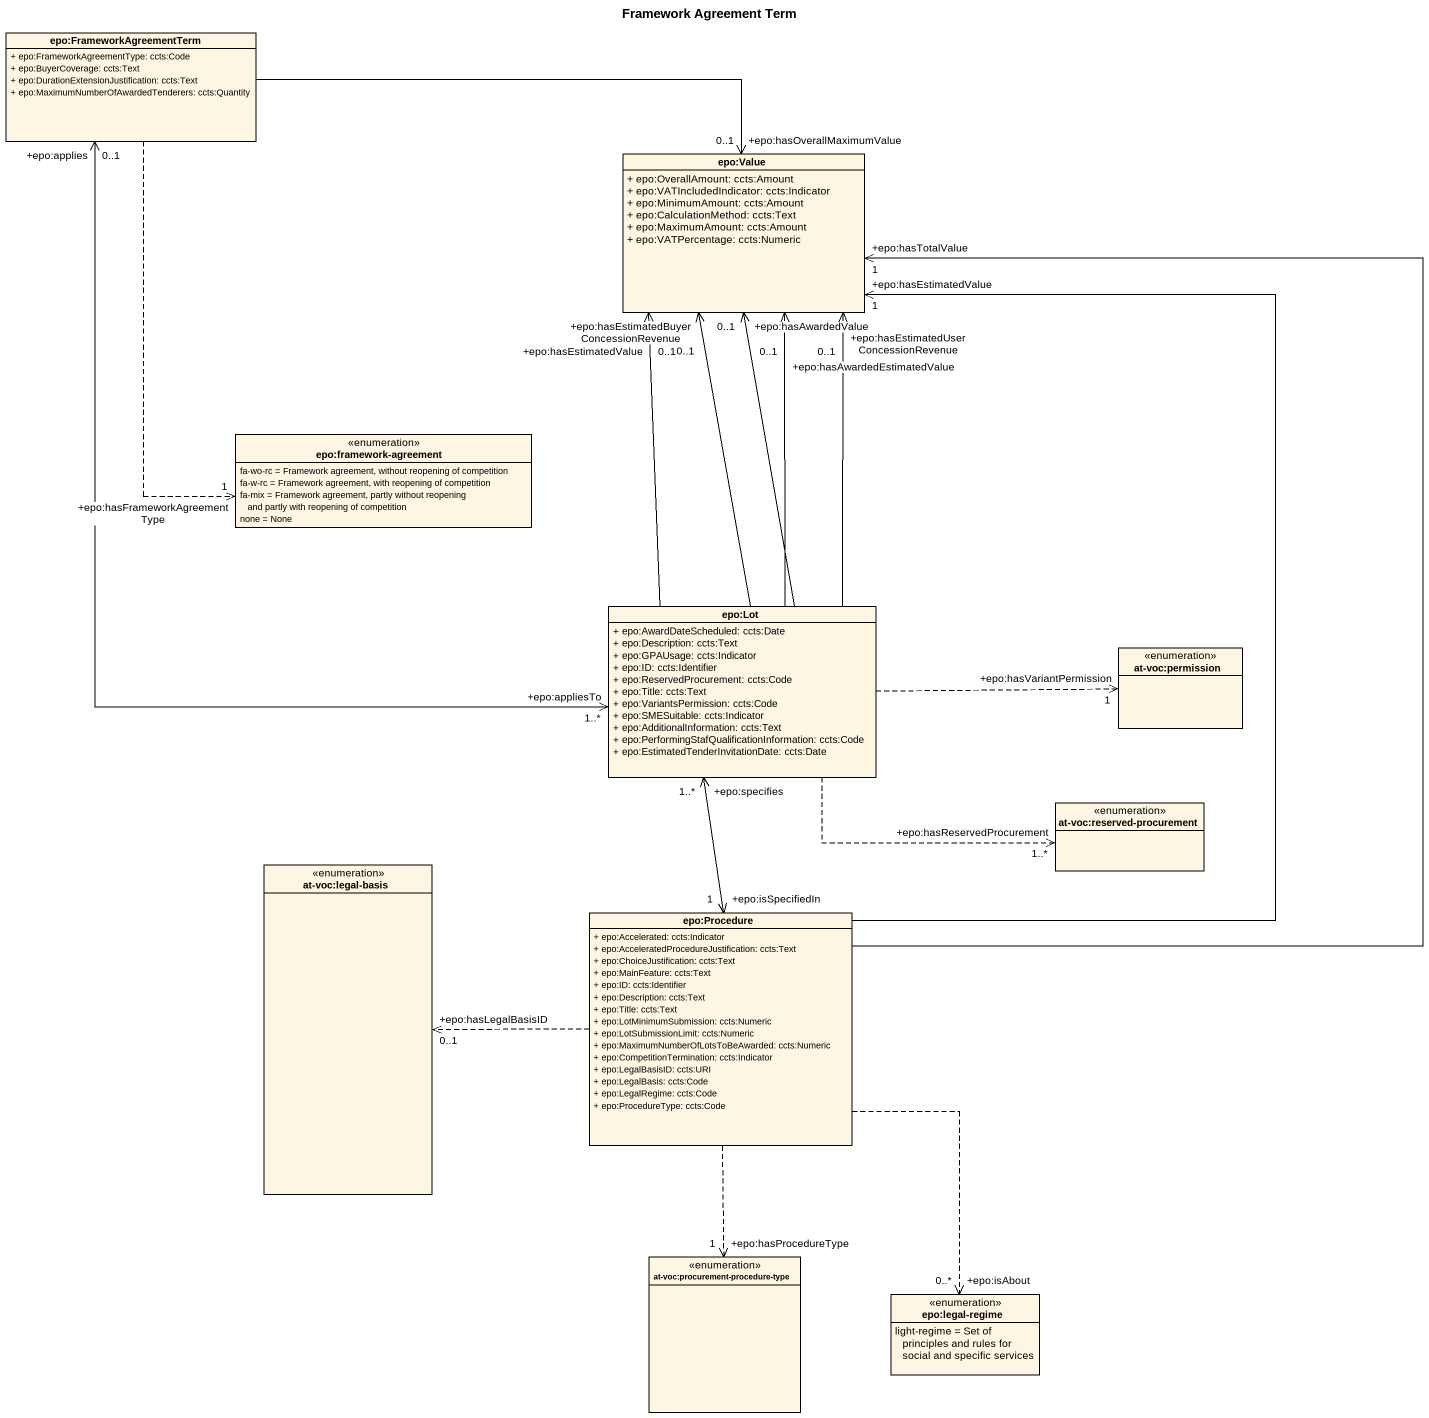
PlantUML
@startuml
title Framework Agreement Term
hide circle
hide empty members
skinparam classAttributeIconSize 0
class "epo:FrameworkAgreementTerm" as epo_FrameworkAgreementTerm {
  + epo:FrameworkAgreementType: ccts:Code
  + epo:BuyerCoverage: ccts:Text
  + epo:DurationExtensionJustification: ccts:Text
  + epo:MaximumNumberOfAwardedTenderers: ccts:Quantity
}
class "epo:Value" as epo_Value {
  + epo:OverallAmount: ccts:Amount
  + epo:VATIncludedIndicator: ccts:Indicator
  + epo:MinimumAmount: ccts:Amount
  + epo:CalculationMethod: ccts:Text
  + epo:MaximumAmount: ccts:Amount
  + epo:VATPercentage: ccts:Numeric
}
enum "epo:framework-agreement" as epo_framework_agreement {
  fa-wo-rc = Framework agreement, without reopening of competition
  fa-w-rc = Framework agreement, with reopening of competition
  fa-mix = Framework agreement, partly without reopening and partly with reopening of competition
  none = None
}
class "epo:Lot" as epo_Lot {
  + epo:AwardDateScheduled: ccts:Date
  + epo:Description: ccts:Text
  + epo:GPAUsage: ccts:Indicator
  + epo:ID: ccts:Identifier
  + epo:ReservedProcurement: ccts:Code
  + epo:Title: ccts:Text
  + epo:VariantsPermission: ccts:Code
  + epo:SMESuitable: ccts:Indicator
  + epo:AdditionalInformation: ccts:Text
  + epo:PerformingStafQualificationInformation: ccts:Code
  + epo:EstimatedTenderInvitationDate: ccts:Date
}
enum "at-voc:permission" as at_voc_permission
enum "at-voc:reserved-procurement" as at_voc_reserved_procurement
enum "at-voc:legal-basis" as at_voc_legal_basis
class "epo:Procedure" as epo_Procedure {
  + epo:Accelerated: ccts:Indicator
  + epo:AcceleratedProcedureJustification: ccts:Text
  + epo:ChoiceJustification: ccts:Text
  + epo:MainFeature: ccts:Text
  + epo:ID: ccts:Identifier
  + epo:Description: ccts:Text
  + epo:Title: ccts:Text
  + epo:LotMinimumSubmission: ccts:Numeric
  + epo:LotSubmissionLimit: ccts:Numeric
  + epo:MaximumNumberOfLotsToBeAwarded: ccts:Numeric
  + epo:CompetitionTermination: ccts:Indicator
  + epo:LegalBasisID: ccts:URI
  + epo:LegalBasis: ccts:Code
  + epo:LegalRegime: ccts:Code
  + epo:ProcedureType: ccts:Code
}
enum "at-voc:procurement-procedure-type" as at_voc_procurement
enum "epo:legal-regime" as epo_legal_regime {
  light-regime = Set of principles and rules for social and specific services
}
epo_FrameworkAgreementTerm -right-> "+epo:hasOverallMaximumValue\n0..1" epo_Value
epo_FrameworkAgreementTerm ..> "+epo:hasFrameworkAgreementType\n1" epo_framework_agreement
epo_FrameworkAgreementTerm "+epo:applies\n0..1" <--> "+epo:appliesTo\n1..*" epo_Lot
epo_Lot -up-> "+epo:hasAwardedValue\n0..1" epo_Value
epo_Lot -up-> "+epo:hasEstimatedBuyerConcessionRevenue\n0..1" epo_Value
epo_Lot -up-> "+epo:hasEstimatedUserConcessionRevenue\n0..1" epo_Value
epo_Lot -up-> "+epo:hasEstimatedValue\n0..1" epo_Value
epo_Lot -up-> "+epo:hasAwardedEstimatedValue\n0..1" epo_Value
epo_Lot .right.> "+epo:hasVariantPermission\n1" at_voc_permission
epo_Lot .right.> "+epo:hasReservedProcurement\n1..*" at_voc_reserved_procurement
epo_Procedure -up-> "+epo:hasTotalValue\n1" epo_Value
epo_Procedure -up-> "+epo:hasEstimatedValue\n1" epo_Value
epo_Procedure "+epo:isSpecifiedIn\n1" <-up-> "+epo:specifies\n1..*" epo_Lot
epo_Procedure .left.> "+epo:hasLegalBasisID\n0..1" at_voc_legal_basis
epo_Procedure ..> "+epo:hasProcedureType\n1" at_voc_procurement
epo_Procedure ..> "+epo:isAbout\n0..*" epo_legal_regime
@enduml
